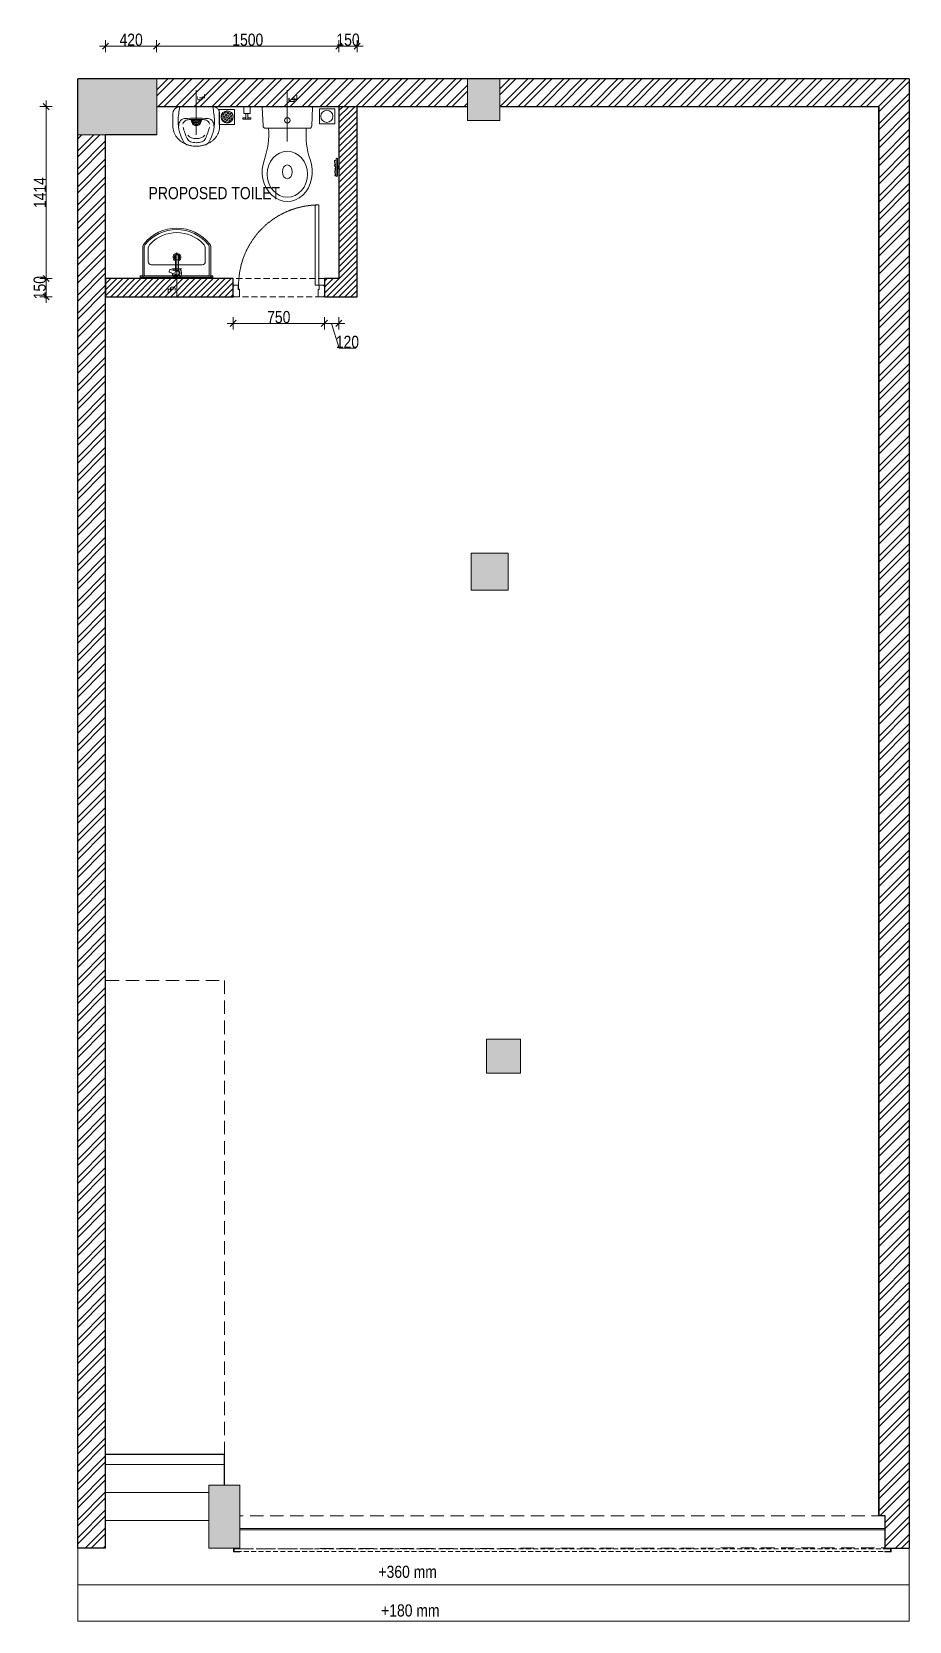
# Model space of a CAD drawing. Header units: millimetres. Extents: x 1846641 to 1853862, y 34323 to 47399.
import ezdxf

# ---------------------------------------------------------------- set-up
doc = ezdxf.new("R2010")
doc.units = ezdxf.units.MM
doc.header["$LTSCALE"] = 40
doc.header["$PDMODE"] = 3
for name, pattern in [('a_p6_plan_L18$0$HIDDEN', [0.375, 0.25, -0.125]), ('CENTER', [2, 1.25, -0.25, 0.25, -0.25]), ('DOT2', [0.125, 0, -0.125]), ('HIDDEN', [9.525, 6.35, -3.175]), ('HIDDEN2', [0.1875, 0.125, -0.0625]), ('HIDDENX2', [0.75, 0.5, -0.25])]:
    doc.linetypes.add(name, pattern=pattern)
for name, color, linetype, lineweight in [('A-COL', 243, 'Continuous', 9), ('A-shutter', 8, 'Continuous', 18), ('A-STAIR', 6, 'Continuous', 5), ('beam', 90, 'Continuous', 9), ('centerline-toilets', 2, 'CENTER', 13), ('column hatch', 5, 'Continuous', 0), ('ele', 252, 'Continuous', 13), ('Fhitting', 152, 'Continuous', 30), ('glass facade', 4, 'Continuous', 5), ('LENS-CURTAIN', 5, 'a_p6_plan_L18$0$HIDDEN', 9), ('LENS-DIM', 252, 'Continuous', 5), ('LENS-DOOR', 34, 'Continuous', 20), ('LENS-TEXT', 31, 'Continuous', 5), ('LN-HATCH', 251, 'Continuous', 0), ('Mirror', 150, 'Continuous', 20), ('Panelling', 65, 'Continuous', 18), ('PARTITION', 22, 'Continuous', 30), ('rolling shutter', 1, 'Continuous', 5), ('Toilet', 5, 'Continuous', 9), ('WALL', 7, 'Continuous', 30)]:
    doc.layers.add(name, color=color, linetype=linetype, lineweight=lineweight)
doc.layers.add('A-WALL', color=1, linetype='Continuous')
doc.styles.add('LK TXT', font='Gill Sans MT Condensed Regular.ttf')
doc.styles.get("Standard").update_dxf_attribs({"font": 'Gill Sans MT Condensed Regular.ttf', "height": 100})
doc.dimstyles.new('100MM', dxfattribs={"dimtxt": 100, "dimasz": 50, "dimexe": 50, "dimexo": 50, "dimtad": 1, "dimdec": 0, "dimtxsty": 'Standard', "dimblk": 'OBLIQUE', "dimcen": 2.5, "dimdle": 50, "dimclrd": 256, "dimclre": 256, "dimclrt": 1, "dimadec": 0, "dimazin": 0, "dimtfac": 1, "dimtdec": 0, "dimtmove": 0, "dimatfit": 3, "dimfxl": 50, "dimfxlon": 1, "dimlwd": -1, "dimlwe": -1, "dimarcsym": 0})

# ---------------------------------------------------------------- blocks, each defined once
blk = doc.blocks.new('*U12')
at = {"layer": 'A-shutter', "color": 5, "ltscale": 10}
for points in [[(41035744, -1561539), (41035744, -1561544), (41035699, -1561544), (41035699, -1561564), (41035744, -1561564), (41035744, -1561569), (41035694, -1561569), (41035694, -1561539)], [(41041054, -1561539), (41041054, -1561544), (41041099, -1561544), (41041099, -1561564), (41041054, -1561564), (41041054, -1561569), (41041104, -1561569), (41041104, -1561539)]]:
    blk.add_lwpolyline(points, close=True, dxfattribs=at)
at = {"layer": 'A-shutter', "color": 5, "linetype": 'HIDDENX2', "ltscale": 2, "true_color": 0x0505ff}
blk.add_lwpolyline([(41035699, -1561544), (41035699, -1561564), (41041099, -1561564), (41041099, -1561544)], close=True, dxfattribs=at)
blk = doc.blocks.new('DLF-RSP-AR-CD-DWG-4DT-3113$0$X-TYPICAL TOILET UPPER FLOORS - 02$0$urinals')
at = {"layer": 'Toilet'}
for p, q in [((0, -16), (0, 8)), ((-46, -115), (46, -115)), ((0, -105), (0, -161))]:
    blk.add_line(p, q, dxfattribs=at)
blk.add_lwpolyline([(135, 0), (-135, 0, 0.036949), (-150, -116, 0.138094), (-100, -297, 0.221721), (-52, -318, 0.062656), (0, -325, 0.062656), (52, -318, 0.221721), (100, -297, 0.138094), (150, -116, 0.036949)], format="xyb", close=True, dxfattribs=at)
for centre, radius, start, end in [((-91, -153), 53.8, 148.4868, 188.6401), ((-94, -145), 47.1, 93.3708, 154.4824), ((-71, -150), 40.2, 106.7016, 169.725), ((3, -1238), 1145, 90.1625, 95.0265), ((-51, -225), 119, 89.5454, 105.8857), ((0, -996), 891, 89.9918, 93.182), ((0, -115), 40, 167.428, 12.572), ((0, -115), 33, 164.1814, 15.8186), ((0, -115), 32, 163.6049, 16.3951), ((0, -115), 22.6, 155.6653, 24.3347), ((0, -115), 14.7, 139.9109, 40.0891), ((-3, -1238), 1145, 84.9735, 89.8375), ((0, -996), 891, 86.818, 90.0082), ((51, -225), 119, 74.1143, 90.4546), ((71, -150), 40.2, 10.275, 73.2984), ((94, -145), 47.1, 25.5176, 86.6292), ((91, -153), 53.8, 351.3599, 31.5132), ((414, -38), 538, 193.994, 204.5632), ((-2, -165), 97.6, 225, 270.9552), ((2, -165), 97.6, 269.0448, 315), ((-414, -38), 538, 335.4368, 346.006), ((-30, -241), 50, 204.5632, 250.4606), ((-2, -161), 135, 250.4606, 270.6492), ((2, -161), 135, 269.3508, 289.5394), ((30, -241), 50, 289.5394, 335.4368)]:
    blk.add_arc(centre, radius, start, end, dxfattribs=at)
blk.add_open_spline([(135, 0), (105, 0), (76, 0), (-13, 0), (-73, 0), (-133, 0), (-133, 0), (-134, 0), (-134, 0), (-135, 0), (-135, 0), (-135, 0), (-135, 0), (-135, 0), (-135, 0), (-135, 0), (-135, 0), (-135, 0), (-135, 0), (-135, 0), (-135, 0), (-135, 0), (-135, 0), (-136, 0), (-136, 0), (-136, 0), (-137, 0), (-138, 0), (-138, 0), (-141, 0), (-142, 0), (-146, -1), (-149, -2), (-155, -3), (-158, -5), (-163, -7), (-166, -9), (-171, -13), (-173, -15), (-178, -19), (-180, -22), (-184, -27), (-185, -29), (-188, -35), (-189, -38), (-191, -43), (-191, -46), (-192, -50), (-192, -51), (-192, -52), (-192, -54), (-193, -56), (-193, -56), (-193, -57), (-193, -57), (-193, -57), (-193, -57), (-193, -57), (-193, -57), (-193, -57), (-193, -57), (-193, -58), (-193, -58), (-193, -58), (-193, -58), (-193, -58), (-193, -58), (-193, -58), (-193, -59), (-193, -59), (-193, -60), (-193, -61), (-193, -62), (-193, -65), (-193, -66), (-193, -72), (-193, -75), (-193, -86), (-193, -93), (-193, -114), (-193, -128), (-193, -146), (-193, -145), (-193, -149), (-193, -150), (-193, -154), (-193, -156), (-193, -159), (-193, -159), (-193, -159), (-193, -159), (-193, -160), (-193, -160), (-193, -160), (-193, -160), (-193, -160), (-193, -160), (-193, -160), (-193, -160), (-193, -160), (-193, -160), (-193, -160), (-193, -161), (-193, -161), (-193, -161), (-193, -162), (-193, -162), (-192, -164), (-192, -165), (-192, -168), (-192, -170), (-192, -176), (-191, -180), (-189, -191), (-188, -198), (-183, -212), (-180, -219), (-173, -233), (-169, -240), (-159, -253), (-154, -259), (-142, -271), (-136, -277), (-123, -287), (-115, -292), (-101, -301), (-93, -305), (-77, -311), (-69, -314), (-53, -319), (-44, -321), (-28, -323), (-20, -324), (-9, -325), (-7, -325), (-3, -325), (-1, -325), (2, -325), (4, -325), (8, -325), (11, -325), (21, -324), (27, -323), (42, -321), (50, -319), (67, -315), (75, -312), (92, -305), (100, -301), (115, -292), (123, -288), (136, -277), (143, -271), (155, -259), (160, -252), (170, -238), (174, -231), (181, -217), (184, -210), (188, -195), (190, -188), (191, -179), (191, -178), (192, -174), (192, -171), (192, -168), (192, -167), (192, -164), (192, -162), (192, -160), (192, -160), (192, -160), (192, -160), (192, -160), (192, -159), (192, -159), (192, -159), (192, -158), (192, -157), (192, -156), (192, -155), (192, -152), (192, -150), (192, -143), (192, -144), (192, -132), (192, -124), (192, -99), (192, -82), (192, -65), (192, -64), (192, -62), (192, -60), (192, -58), (192, -58), (192, -57), (192, -57), (192, -57), (192, -57), (192, -57), (192, -57), (192, -57), (192, -57), (192, -57), (192, -57), (192, -56), (192, -56), (192, -55), (192, -55), (192, -53), (192, -52), (192, -48), (191, -46), (190, -40), (189, -37), (186, -31), (184, -28), (180, -22), (178, -19), (173, -14), (170, -12), (164, -8), (161, -6), (155, -3), (151, -2), (145, -1), (142, 0), (137, 0), (136, 0), (135, 0)], degree=3, knots=[0, 0, 0, 0, 0.329607, 0.329607, 0.988822, 0.988822, 0.996691, 0.996691, 0.998638, 0.998638, 0.99992, 0.99992, 1.000227, 1.000227, 1.000534, 1.000534, 1.001148, 1.001148, 1.002375, 1.002375, 1.00483, 1.00483, 1.009739, 1.009739, 1.019558, 1.019558, 1.039196, 1.039196, 1.078472, 1.078472, 1.157024, 1.157024, 1.314128, 1.314128, 1.471232, 1.471232, 1.628335, 1.628335, 1.785439, 1.785439, 1.942543, 1.942543, 2.099647, 2.099647, 2.256751, 2.256751, 2.413855, 2.413855, 2.450944, 2.450944, 2.525122, 2.525122, 2.556641, 2.556641, 2.563699, 2.563699, 2.567479, 2.567479, 2.57001, 2.57001, 2.570783, 2.570783, 2.572328, 2.572328, 2.573873, 2.573873, 2.576964, 2.576964, 2.583145, 2.583145, 2.595507, 2.595507, 2.620232, 2.620232, 2.669681, 2.669681, 2.76858, 2.76858, 2.966376, 2.966376, 3.36197, 3.36197, 3.45996, 3.45996, 3.491387, 3.491387, 3.554241, 3.554241, 3.562213, 3.562213, 3.566829, 3.566829, 3.570018, 3.570018, 3.570684, 3.570684, 3.571294, 3.571294, 3.571904, 3.571904, 3.573124, 3.573124, 3.575564, 3.575564, 3.580444, 3.580444, 3.590203, 3.590203, 3.609723, 3.609723, 3.648762, 3.648762, 3.72684, 3.72684, 3.861362, 3.861362, 3.995884, 3.995884, 4.130406, 4.130406, 4.264928, 4.264928, 4.39945, 4.39945, 4.533972, 4.533972, 4.668494, 4.668494, 4.803016, 4.803016, 4.937539, 4.937539, 5.072061, 5.072061, 5.118026, 5.118026, 5.144558, 5.144558, 5.17109, 5.17109, 5.224154, 5.224154, 5.330281, 5.330281, 5.468863, 5.468863, 5.607445, 5.607445, 5.746027, 5.746027, 5.884609, 5.884609, 6.023191, 6.023191, 6.161773, 6.161773, 6.300355, 6.300355, 6.438937, 6.438937, 6.577519, 6.577519, 6.602876, 6.602876, 6.653589, 6.653589, 6.673028, 6.673028, 6.711906, 6.711906, 6.713712, 6.713712, 6.715518, 6.715518, 6.719129, 6.719129, 6.726351, 6.726351, 6.740796, 6.740796, 6.769686, 6.769686, 6.827466, 6.827466, 6.943027, 6.943027, 7.174147, 7.174147, 7.636387, 7.636387, 7.659394, 7.659394, 7.705407, 7.705407, 7.71212, 7.71212, 7.713128, 7.713128, 7.714137, 7.714137, 7.716153, 7.716153, 7.720185, 7.720185, 7.728249, 7.728249, 7.744378, 7.744378, 7.776636, 7.776636, 7.841152, 7.841152, 7.970184, 7.970184, 8.14844, 8.14844, 8.326696, 8.326696, 8.504953, 8.504953, 8.683209, 8.683209, 8.861465, 8.861465, 9.039722, 9.039722, 9.217978, 9.217978, 9.283185, 9.283185, 9.283185, 9.283185], dxfattribs=at)
blk = doc.blocks.new('jALI')
at = {"layer": 'Toilet', "ltscale": 5}
h = blk.add_hatch(dxfattribs=at)
h.set_pattern_fill('HEX', color=256, scale=50, angle=135, double=1)
h.set_pattern_definition([(135, (-344825.863, 460708.187), (-7.65465545, -7.65465545), [6.25, -12.5]), (255, (-344825.863, 460708.187), (10.4564538, -2.80179835), [6.25, -12.5]), (195, (-344830.282, 460712.606), (2.80179835, -10.4564538), [6.25, -12.5])])
edge = h.paths.add_edge_path()
edge.add_arc((-393188, 163648), 50, -90, 270)
blk.add_lwpolyline([(-393250, 163582), (-393126, 163582), (-393126, 163709), (-393250, 163709)], close=True, dxfattribs=at)
blk.add_circle((-393188, 163648), 50, dxfattribs=at)
blk = doc.blocks.new('Urinal')
at = {"layer": 'centerline-toilets', "linetype": 'HIDDEN', "ltscale": 10}
blk.add_line((0, 231), (0, -137), dxfattribs=at)
at = {"layer": 'Fhitting', "lineweight": 0, "ltscale": 0.5, "rotation": 180}
blk.add_blockref('DLF-RSP-AR-CD-DWG-4DT-3113$0$X-TYPICAL TOILET UPPER FLOORS - 02$0$urinals', (0, 0), dxfattribs=at)
at = {"layer": 'Fhitting', "lineweight": 0, "ltscale": 0.5, "xscale": -1, "rotation": 90}
blk.add_blockref('jALI', (163394, -393104), dxfattribs=at)
at = {"layer": 'centerline-toilets', "linetype": 'DOT2', "insert": (-31, -69), "char_height": 75, "width": 495.83, "attachment_point": 5, "rotation": 270}
blk.add_mtext('{\\fISOCPEUR|b0|i0|c0|p34;℄}', dxfattribs=at)
blk = doc.blocks.new('WC')
at = {"layer": 'centerline-toilets', "linetype": 'HIDDEN', "ltscale": 10}
blk.add_line((0, 286), (0, -135), dxfattribs=at)
at = {"layer": 'Toilet'}
for p, q in [((-413, 567), (-413, 429)), ((-401, 567), (-401, 429)), ((-419, 507), (-425, 507)), ((-425, 507), (-425, 489)), ((-419, 489), (-425, 489)), ((-419, 507), (-419, 489)), ((-419, 504), (-413, 504)), ((-419, 492), (-413, 492)), ((-206, 6), (-202, 157)), ((181, 177), (-183, 177)), ((206, 6), (200, 157)), ((-200, 0), (200, 0))]:
    blk.add_line(p, q, dxfattribs=at)
at = {"layer": 'Toilet', "ltscale": 100}
for p, q in [((366, 103), (300, 103)), ((300, 92), (300, 103)), ((326, 92), (300, 92)), ((307, 0), (307, 57)), ((359, 57), (307, 57)), ((326, 103), (326, 57)), ((340, 103), (340, 57)), ((366, 92), (340, 92)), ((359, 57), (359, 0)), ((366, 92), (366, 103)), ((359, 0), (307, 0))]:
    blk.add_line(p, q, dxfattribs=at)
at = {"layer": 'Toilet'}
blk.add_circle((0, 112), 22.9, dxfattribs=at)
for centre, radius, start, end in [((-407, 567), 6, 0, 180), ((-407, 429), 6, 180, 0), ((-776, 231), 622, 354.997, 19.0619), ((776, 226), 623, 160.5196, 184.5617), ((-182, 158), 19.3, 90.3509, 180.8981), ((180, 158), 19.3, 359.1019, 89.6491), ((-200, 6), 5.72, 177.9546, 270), ((200, 6), 5.72, 270, 2.0454)]:
    blk.add_arc(centre, radius, start, end, dxfattribs=at)
at = {"layer": 'Toilet', "extrusion": (0, 0, -1)}
for centre, major_axis, ratio, start_param, end_param in [((0, 534), (0, -245), 0.842028, 7.436326, 11.41323), ((0, 535), (0, -57.2), 0.7, 1.570796326794896, 7.853981633974482)]:
    blk.add_ellipse(centre, major_axis=major_axis, ratio=ratio, start_param=start_param, end_param=end_param, dxfattribs=at)
blk.add_ellipse((0, 555), major_axis=(0, -189), ratio=0.878788, dxfattribs=at)
at = {"layer": 'Toilet'}
blk.add_open_spline([(-401, 441), (-397, 441), (-384, 439), (-389, 459), (-396, 480), (-386, 478), (-386, 491), (-403, 487), (-385, 532), (-396, 547), (-391, 570), (-397, 569), (-401, 568)], degree=3, knots=[0, 0, 0, 0, 9.744972, 33.823887, 47.583551, 49.497915, 60.560502, 63.822284, 93.508019, 135.756925, 141.904352, 150.301906, 150.301906, 150.301906, 150.301906], dxfattribs=at)
at = {"layer": 'Fhitting', "lineweight": 0, "ltscale": 0.5, "rotation": 270}
blk.add_blockref('jALI', (-163973, -393109), dxfattribs=at)
at = {"layer": 'centerline-toilets', "linetype": 'DOT2', "insert": (-36, -57), "char_height": 85.83, "width": 567.4, "attachment_point": 5, "rotation": 270}
blk.add_mtext('{\\fISOCPEUR|b0|i0|c0|p34;℄}', dxfattribs=at)
blk = doc.blocks.new('Wash Basin')
at = {"layer": 'PARTITION', "lineweight": 9}
h = blk.add_hatch(dxfattribs=at)
h.set_pattern_fill('ANSI38', color=256, scale=70, angle=990, style=0, double=1)
h.set_pattern_definition([(315, (-62.738, -33.325), (6.18718, 6.18718), []), (45, (-62.738, -33.325), (6.18718, 18.56155), [21.875, -13.125])])
h.paths.add_polyline_path([(302, -22), (-298, -22), (-298, -34), (302, -34)])
at = {"layer": 'centerline-toilets', "linetype": 'HIDDEN', "ltscale": 10}
blk.add_line((0, -238), (0, 130), dxfattribs=at)
at = {"layer": 'Mirror', "ltscale": 0.5}
blk.add_lwpolyline([(-298, -34), (-298, -46), (302, -46), (302, -34)], close=True, dxfattribs=at)
at = {"layer": 'Panelling', "lineweight": 9}
blk.add_lwpolyline([(-298, -22), (-298, -34), (302, -34), (302, -22)], close=True, dxfattribs=at)
at = {"layer": 'Toilet', "ltscale": 100}
for p, q in [((-280, -32), (-280, -278)), ((-270, -22), (270, -22)), ((-268, -55), (-268, -278)), ((-258, -45), (258, -45)), ((-15, -89), (-15, -208)), ((11, -208), (11, -89)), ((268, -55), (268, -278)), ((280, -32), (280, -278))]:
    blk.add_line(p, q, dxfattribs=at)
blk.add_lwpolyline([(41, -103), (-41, -103)], dxfattribs=at)
blk.add_lwpolyline([(23, -62), (58, -74, -0.414214), (61, -81), (58, -93, -0.414214), (50, -96), (16, -85)], format="xyb", dxfattribs=at)
blk.add_lwpolyline([(-235, -264, 0.191896), (-217, -309, 0.420236), (217, -309, 0.191896), (235, -264), (235, -161, 0.414214), (210, -136), (-210, -136, 0.414214), (-235, -161)], format="xyb", close=True, dxfattribs=at)
for centre, radius in [((-2, -67), 17.5), ((-2, -197), 22.5)]:
    blk.add_circle(centre, radius, dxfattribs=at)
for centre, radius, start, end in [((-270, -32), 10, 90, 180), ((-258, -55), 10, 90, 180), ((258, -55), 10, 0, 90), ((270, -32), 10, 0, 90), ((-2, -197), 32.1, 113.0898, 66.246), ((-2, -197), 20.5, 128.0403, 237.2899), ((-2, -197), 20.5, 304.4733, 50.7332), ((-230, -278), 50, 180, 218.4461), ((0, -89), 348, 219.2826, 320.7174), ((-230, -278), 38, 180, 218.4461), ((0, -89), 336, 219.313, 320.687), ((230, -278), 38, 321.5539, 0), ((230, -278), 50, 321.5539, 0)]:
    blk.add_arc(centre, radius, start, end, dxfattribs=at)
for centre, major_axis, start_param, end_param in [((-2, -67), (0, 38.3), 4.720493, 9.081982), ((-2, -67), (-0.2, -25.6), 1.769108, 7.074098), ((-2, -67), (0, 38.3), 3.484555, 4.083576), ((-2, -208), (-9.04, 9.04), 0.785398, 3.926991)]:
    blk.add_ellipse(centre, major_axis=major_axis, ratio=1, start_param=start_param, end_param=end_param, dxfattribs=at)
at = {"layer": 'centerline-toilets', "linetype": 'DOT2', "insert": (33, 62), "char_height": 75, "width": 495.83, "attachment_point": 5, "rotation": 90}
blk.add_mtext('{\\fISOCPEUR|b0|i0|c0|p34;℄}', dxfattribs=at)
blk = doc.blocks.new('*U13')
at = {"layer": 'LENS-DOOR'}
for p, q in [((547492, 1778574), (547492, 1779235)), ((547523, 1779235), (547492, 1779235)), ((547523, 1779235), (547523, 1778574)), ((547447, 1778569), (547452, 1778569)), ((547447, 1778484), (547447, 1778569)), ((547452, 1778574), (547489, 1778574)), ((547452, 1778569), (547452, 1778574)), ((547489, 1778540), (547489, 1778574)), ((547489, 1778540), (547499, 1778540)), ((547523, 1778574), (547492, 1778574)), ((547499, 1778479), (547499, 1778540)), ((548145, 1778479), (548145, 1778540)), ((548156, 1778540), (548145, 1778540)), ((548192, 1778574), (548156, 1778574)), ((548156, 1778540), (548156, 1778574)), ((548192, 1778569), (548192, 1778574)), ((548197, 1778569), (548192, 1778569)), ((548197, 1778484), (548197, 1778569)), ((547447, 1778484), (547452, 1778484)), ((547452, 1778479), (547452, 1778484)), ((547452, 1778479), (547499, 1778479)), ((548192, 1778479), (548145, 1778479)), ((548192, 1778479), (548192, 1778484)), ((548197, 1778484), (548192, 1778484))]:
    blk.add_line(p, q, dxfattribs=at)
at = {"layer": 'LENS-DOOR', "color": 7, "linetype": 'HIDDEN2', "extrusion": (0, 0, -1)}
blk.add_ellipse((547492, 1778574), major_axis=(661, 0), ratio=1, start_param=-1.570791, end_param=0.051209, dxfattribs=at)
blk = doc.blocks.new('A$Cc8bc48d2')
at = {"layer": 'column hatch'}
h = blk.add_hatch(color=8, dxfattribs=at)
h.dxf.hatch_style = 1
h.paths.add_polyline_path([(-1586, -3695), (-1840, -3695), (-1840, -4214), (-1586, -4214)])
h.paths.add_polyline_path([(724, -25), (445, -25), (445, -304), (724, -304)])
h.paths.add_polyline_path([(623, 3973), (318, 3973), (318, 3668), (623, 3668)])
h.paths.add_polyline_path([(556, 7876), (290, 7876), (290, 7532), (556, 7532)])
h.paths.add_polyline_path([(-2269, 7876), (-2919, 7876), (-2919, 7416), (-2269, 7416)])
at = {"layer": 'LN-HATCH'}
h = blk.add_hatch(dxfattribs=at)
h.set_pattern_fill('ANSI32', color=256, scale=11, angle=180)
h.set_pattern_definition([(225, (-4564555.72, -36239.94), (74.087113, -74.087113), []), (225, (-4564605.11, -36239.94), (74.087113, -74.087113), [])])
h.paths.add_polyline_path([(290, 7876), (-2269, 7876), (-2269, 7646), (290, 7646)])
h.paths.add_polyline_path([(3924, 7876), (556, 7876), (556, 7646), (3674, 7646), (3674, -3945), (3724, -3945), (3724, -4214), (3924, -4214)])
h.paths.add_polyline_path([(-2689, 7416), (-2919, 7416), (-2919, -4214), (-2689, -4214)])
h = blk.add_hatch(dxfattribs=at)
h.set_pattern_fill('ANSI31', color=256, scale=11, angle=180)
h.set_pattern_definition([(225, (-4564410.937, -36481.008), (24.69570433, -24.69570433), [])])
h.paths.add_polyline_path([(-1639, 6232), (-2689, 6232), (-2689, 6082), (-1639, 6082)])
h.paths.add_polyline_path([(-889, 6082), (-619, 6082), (-619, 7646), (-769, 7646), (-769, 6232), (-889, 6232)])
at = {"layer": 'A-COL'}
for p, q in [((-2269, 7876), (-2919, 7876)), ((-2919, 7876), (-2919, 7416)), ((-2269, 7876), (-2269, 7416)), ((290, 7532), (290, 7876)), ((556, 7876), (556, 7532)), ((556, 7532), (290, 7532)), ((-2269, 7416), (-2919, 7416)), ((318, 3668), (318, 3973)), ((623, 3973), (318, 3973)), ((623, 3668), (623, 3973)), ((623, 3668), (318, 3668)), ((445, -304), (445, -25)), ((724, -25), (445, -25)), ((724, -304), (724, -25)), ((724, -304), (445, -304)), ((-1586, -3695), (-1840, -3695)), ((-1840, -4214), (-1840, -3695)), ((-1586, -3695), (-1586, -4214)), ((-1586, -4214), (-1840, -4214))]:
    blk.add_line(p, q, dxfattribs=at)
at = {"layer": 'A-STAIR'}
for p, q in [((-2689, -3524), (-1711, -3524)), ((-2689, -3754), (-1840, -3754)), ((-2689, -3984), (-1840, -3984)), ((3924, -4514), (-2919, -4514))]:
    blk.add_line(p, q, dxfattribs=at)
blk.add_lwpolyline([(3924, -4214), (3924, -4214), (3924, -4814), (-2919, -4814), (-2919, -4214)], dxfattribs=at)
at = {"layer": 'A-WALL'}
for p, q in [((3924, 7876), (-2919, 7876)), ((-2919, -4214), (-2919, 7876)), ((3924, 7876), (3924, -4214)), ((290, 7646), (-2269, 7646)), ((3674, 7646), (556, 7646)), ((3674, -3945), (3674, 7646)), ((3674, 7646), (3674, -3945)), ((-2689, -4214), (-2689, 7416)), ((3674, -3945), (3724, -3945)), ((3724, -3945), (3724, -4214)), ((-2689, -4214), (-2919, -4214)), ((3724, -4214), (3924, -4214))]:
    blk.add_line(p, q, dxfattribs=at)
for points in [[(-889, 6082), (-619, 6082), (-619, 7646), (-769, 7646), (-769, 6232), (-889, 6232)], [(-1639, 6232), (-2689, 6232), (-2689, 6082), (-1639, 6082)]]:
    blk.add_lwpolyline(points, close=True, dxfattribs=at)
at = {"layer": 'beam', "linetype": 'a_p6_plan_L18$0$HIDDEN', "lineweight": 5, "ltscale": 11}
for points in [[(-2689, 457), (-1711, 457), (-1711, -3441), (-2689, -3441)], [(3724, -3946), (-1586, -3946), (-1586, -4218), (3724, -4209)]]:
    blk.add_lwpolyline(points, close=True, dxfattribs=at)
at = {"layer": 'glass facade'}
for p, q in [((3724, -4050), (-1586, -4050)), ((3724, -4062), (-1586, -4062))]:
    blk.add_line(p, q, dxfattribs=at)
at = {"layer": 'LENS-CURTAIN', "ltscale": 5}
blk.add_lwpolyline([(-1639, 6082), (-889, 6082), (-889, 6232), (-1639, 6232)], close=True, dxfattribs=at)
at = {"layer": 'WALL'}
for p, q in [((-1711, -3441), (-2689, -3441)), ((-1711, -3695), (-1711, -3441))]:
    blk.add_line(p, q, dxfattribs=at)
at = {"layer": 'ele', "color": 0, "lineweight": -2, "rotation": 180}
for name, p in [('Urinal', (-1943, 7646)), ('WC', (-1194, 7646)), ('Wash Basin', (-2104, 6210))]:
    blk.add_blockref(name, p, dxfattribs=at)
at = {"layer": 'LENS-DOOR', "xscale": -1}
blk.add_blockref('*U13', (546558, -1772397), dxfattribs=at)
at = {"layer": 'rolling shutter', "color": 2, "xscale": -1, "rotation": 359.9999999999964}
blk.add_blockref('*U12', (41039468, 1557325), dxfattribs=at)
at = {"layer": 'A-STAIR', "char_height": 100, "attachment_point": 1}
for s, insert in [('+360 mm', (-444, -4357)), ('+180 mm', (-422, -4675))]:
    blk.add_mtext_dynamic_manual_height_columns(s, width=1583.91, gutter_width=500, heights=[0], dxfattribs=dict(at, insert=insert))
blk = doc.blocks.new('_Oblique')
at = {"color": 0, "linetype": 'ByBlock', "lineweight": -2}
blk.add_line((-0.5, -0.5), (0.5, 0.5), dxfattribs=at)
blk = doc.blocks.new('*D14')
at = {"layer": 'Defpoints', "color": 0, "transparency": 16777216}
for p in [(1847669, 47281), (1847669, 46668), (1847249, 46203)]:
    blk.add_point(p, dxfattribs=at)
at = {"layer": 'LENS-DIM', "transparency": 16777216}
for p, q in [((1847199, 47281), (1847719, 47281)), ((1847249, 47231), (1847249, 47331)), ((1847669, 47231), (1847669, 47331))]:
    blk.add_line(p, q, dxfattribs=at)
at = {"layer": 'LENS-DIM', "transparency": 16777216, "xscale": 50, "yscale": 50, "zscale": 50, "rotation": 180}
blk.add_blockref('_Oblique', (1847249, 47281), dxfattribs=at)
at = {"layer": 'LENS-DIM', "transparency": 16777216, "xscale": 50, "yscale": 50, "zscale": 50}
blk.add_blockref('_Oblique', (1847669, 47281), dxfattribs=at)
at = {"layer": 'LENS-DIM', "color": 1, "transparency": 16777216, "insert": (1847459, 47333), "char_height": 100, "attachment_point": 5}
blk.add_mtext('420', dxfattribs=at)
blk = doc.blocks.new('*D15')
at = {"layer": 'Defpoints', "color": 0, "transparency": 16777216}
for p in [(1849169, 47281), (1847669, 46668), (1849169, 46489)]:
    blk.add_point(p, dxfattribs=at)
at = {"layer": 'LENS-DIM', "transparency": 16777216}
for p, q in [((1847619, 47281), (1849219, 47281)), ((1847669, 47231), (1847669, 47331)), ((1849169, 47231), (1849169, 47331))]:
    blk.add_line(p, q, dxfattribs=at)
at = {"layer": 'LENS-DIM', "transparency": 16777216, "xscale": 50, "yscale": 50, "zscale": 50, "rotation": 180}
blk.add_blockref('_Oblique', (1847669, 47281), dxfattribs=at)
at = {"layer": 'LENS-DIM', "transparency": 16777216, "xscale": 50, "yscale": 50, "zscale": 50}
blk.add_blockref('_Oblique', (1849169, 47281), dxfattribs=at)
at = {"layer": 'LENS-DIM', "color": 1, "transparency": 16777216, "insert": (1848419, 47333), "char_height": 100, "attachment_point": 5}
blk.add_mtext('1500', dxfattribs=at)
blk = doc.blocks.new('*D16')
at = {"layer": 'Defpoints', "color": 0, "transparency": 16777216}
for p in [(1849319, 47281), (1849169, 46489), (1849319, 46476)]:
    blk.add_point(p, dxfattribs=at)
at = {"layer": 'LENS-DIM', "transparency": 16777216}
for p, q in [((1849119, 47281), (1849369, 47281)), ((1849169, 47231), (1849169, 47331)), ((1849319, 47231), (1849319, 47331))]:
    blk.add_line(p, q, dxfattribs=at)
at = {"layer": 'LENS-DIM', "transparency": 16777216, "xscale": 50, "yscale": 50, "zscale": 50, "rotation": 180}
blk.add_blockref('_Oblique', (1849169, 47281), dxfattribs=at)
at = {"layer": 'LENS-DIM', "transparency": 16777216, "xscale": 50, "yscale": 50, "zscale": 50}
blk.add_blockref('_Oblique', (1849319, 47281), dxfattribs=at)
at = {"layer": 'LENS-DIM', "color": 1, "transparency": 16777216, "insert": (1849244, 47333), "char_height": 100, "attachment_point": 5}
blk.add_mtext('150', dxfattribs=at)
blk = doc.blocks.new('*D17')
at = {"layer": 'Defpoints', "color": 0, "transparency": 16777216}
for p in [(1847669, 46783), (1846759, 45369), (1847356, 45369)]:
    blk.add_point(p, dxfattribs=at)
at = {"layer": 'LENS-DIM', "transparency": 16777216}
for p, q in [((1846759, 46833), (1846759, 45319)), ((1846809, 46783), (1846709, 46783)), ((1846809, 45369), (1846709, 45369))]:
    blk.add_line(p, q, dxfattribs=at)
at = {"layer": 'LENS-DIM', "transparency": 16777216, "xscale": 50, "yscale": 50, "zscale": 50}
for p, rotation in [((1846759, 46783), 90), ((1846759, 45369), 270)]:
    blk.add_blockref('_Oblique', p, dxfattribs=dict(at, rotation=rotation))
at = {"layer": 'LENS-DIM', "color": 1, "transparency": 16777216, "insert": (1846708, 46076), "char_height": 100, "attachment_point": 5, "rotation": 90}
blk.add_mtext('1414', dxfattribs=at)
blk = doc.blocks.new('*D18')
at = {"layer": 'Defpoints', "color": 0, "transparency": 16777216}
for p in [(1847356, 45369), (1846759, 45219), (1847322, 45219)]:
    blk.add_point(p, dxfattribs=at)
at = {"layer": 'LENS-DIM', "transparency": 16777216}
for p, q in [((1846759, 45419), (1846759, 45169)), ((1846809, 45369), (1846709, 45369)), ((1846809, 45219), (1846709, 45219))]:
    blk.add_line(p, q, dxfattribs=at)
at = {"layer": 'LENS-DIM', "transparency": 16777216, "xscale": 50, "yscale": 50, "zscale": 50}
for p, rotation in [((1846759, 45369), 90), ((1846759, 45219), 270)]:
    blk.add_blockref('_Oblique', p, dxfattribs=dict(at, rotation=rotation))
at = {"layer": 'LENS-DIM', "color": 1, "transparency": 16777216, "insert": (1846707, 45294), "char_height": 100, "attachment_point": 5, "rotation": 90}
blk.add_mtext('150', dxfattribs=at)
blk = doc.blocks.new('*D19')
at = {"layer": 'Defpoints', "color": 0, "transparency": 16777216}
for p in [(1848299, 45219), (1849049, 45219), (1849049, 45000)]:
    blk.add_point(p, dxfattribs=at)
at = {"layer": 'LENS-DIM', "transparency": 16777216}
for p, q in [((1848249, 45000), (1849099, 45000)), ((1848299, 45050), (1848299, 44950)), ((1849049, 45050), (1849049, 44950))]:
    blk.add_line(p, q, dxfattribs=at)
at = {"layer": 'LENS-DIM', "transparency": 16777216, "xscale": 50, "yscale": 50, "zscale": 50, "rotation": 180}
blk.add_blockref('_Oblique', (1848299, 45000), dxfattribs=at)
at = {"layer": 'LENS-DIM', "transparency": 16777216, "xscale": 50, "yscale": 50, "zscale": 50}
blk.add_blockref('_Oblique', (1849049, 45000), dxfattribs=at)
at = {"layer": 'LENS-DIM', "color": 1, "transparency": 16777216, "insert": (1848674, 45051), "char_height": 100, "attachment_point": 5}
blk.add_mtext('750', dxfattribs=at)
blk = doc.blocks.new('*D20')
at = {"layer": 'Defpoints', "color": 0, "transparency": 16777216}
for p in [(1849169, 45430), (1849049, 45219), (1849169, 45000)]:
    blk.add_point(p, dxfattribs=at)
at = {"layer": 'LENS-DIM', "transparency": 16777216}
for p, q in [((1848999, 45000), (1849219, 45000)), ((1849049, 45050), (1849049, 44950)), ((1849109, 45000), (1849170, 44795)), ((1849169, 45050), (1849169, 44950)), ((1849170, 44795), (1849308, 44795))]:
    blk.add_line(p, q, dxfattribs=at)
at = {"layer": 'LENS-DIM', "transparency": 16777216, "xscale": 50, "yscale": 50, "zscale": 50, "rotation": 180}
blk.add_blockref('_Oblique', (1849049, 45000), dxfattribs=at)
at = {"layer": 'LENS-DIM', "transparency": 16777216, "xscale": 50, "yscale": 50, "zscale": 50}
blk.add_blockref('_Oblique', (1849169, 45000), dxfattribs=at)
at = {"layer": 'LENS-DIM', "color": 1, "transparency": 16777216, "insert": (1849239, 44847), "char_height": 100, "attachment_point": 5}
blk.add_mtext('120', dxfattribs=at)

msp = doc.modelspace()

# ---------------------------------------------------------------- linework, layer by layer
at = {"layer": 'LENS-DIM'}
msp.add_lwpolyline([(1853612.2, 46782.6), (1853612.2, 35191.6), (1853662.2, 35190.8), (1853662.2, 35086.6), (1848352.2, 35086.6), (1848352.2, 35441.6), (1848227.2, 35441.6), (1848227.2, 35695.6), (1847249.2, 35695.6), (1847249.2, 45218.6), (1848299.2, 45218.6), (1848299.2, 45368.6), (1847249.2, 45368.6), (1847249.2, 46552.6), (1847669.2, 46552.6), (1847669.2, 46782.6), (1849169.2, 46782.6), (1849169.2, 45368.6), (1849049.2, 45368.6), (1849049.2, 45218.6), (1849319.2, 45218.6), (1849319.2, 46782.6), (1850228.2, 46782.6), (1850228.2, 46668.6), (1850494.2, 46668.6), (1850494.2, 46782.6)], close=True, dxfattribs=at)

# ---------------------------------------------------------------- block references
msp.add_blockref('A$Cc8bc48d2', (1849938.3, 39136.3), dxfattribs=at)

# ---------------------------------------------------------------- texts
at = {"layer": 'LENS-TEXT', "color": 0, "linetype": 'Continuous', "ltscale": 3, "insert": (1848143.8, 46071), "char_height": 100, "attachment_point": 5, "style": 'LK TXT'}
msp.add_mtext_dynamic_manual_height_columns('PROPOSED TOILET', width=1062.369, gutter_width=1, heights=[0], dxfattribs=at)

# ---------------------------------------------------------------- dimensions: what is measured, and where the dimension line sits
at = {"layer": 'LENS-DIM'}
for base, p1, p2, picture, middle in [((1847669.2, 47281.5), (1847249.2, 46203.1), (1847669.2, 46667.6), '*D14', (1847459.2, 47333.2)), ((1849049.2, 44999.5), (1848299.2, 45218.6), (1849049.2, 45218.6), '*D19', (1848674.2, 45051.3))]:
    dim = msp.add_linear_dim(base=base, p1=p1, p2=p2, dimstyle='100MM', dxfattribs=at)
    dim.commit()
    dim.dimension.update_dxf_attribs({"geometry": picture, "text_midpoint": middle})
for base, p1, p2, picture, middle in [((1849169.2, 47281.5), (1847669.2, 46667.6), (1849169.2, 46488.9), '*D15', (1848419.2, 47333.2)), ((1849319.2, 47281.5), (1849169.2, 46488.9), (1849319.2, 46476.1), '*D16', (1849244.2, 47333.2)), ((1849169.2, 44999.5), (1849049.2, 45218.6), (1849169.2, 45429.8), '*D20', (1849171.1, 44846.9))]:
    dim = msp.add_linear_dim(base=base, p1=p1, p2=p2, dimstyle='100MM', override={"dimtmove": 1}, dxfattribs=at)
    dim.commit()
    dim.dimension.update_dxf_attribs({"geometry": picture, "text_midpoint": middle})
dim = msp.add_linear_dim(base=(1846758.8, 45368.6), p1=(1847669.2, 46782.6), p2=(1847355.6, 45368.6), angle=90, dimstyle='100MM', dxfattribs=at)
dim.commit()
dim.dimension.update_dxf_attribs({"geometry": '*D17', "text_midpoint": (1846707.9, 46075.6)})
dim = msp.add_linear_dim(base=(1846758.8, 45218.6), p1=(1847355.6, 45368.6), p2=(1847321.5, 45218.6), angle=90, dimstyle='100MM', override={"dimtmove": 1}, dxfattribs=at)
dim.commit()
dim.dimension.update_dxf_attribs({"geometry": '*D18', "text_midpoint": (1846707, 45293.6)})

doc.saveas('drawing.dxf')
